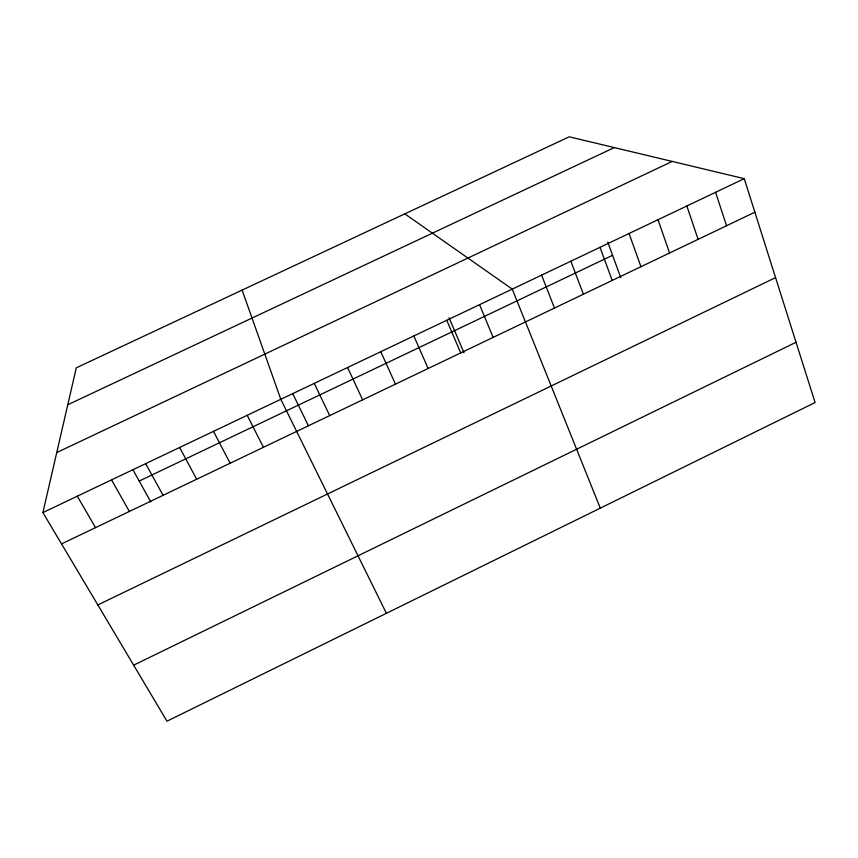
<?xml version="1.0" encoding="UTF-8"?>
<svg xmlns="http://www.w3.org/2000/svg" width="858" height="858" viewBox="0 0 858 858"><rect width="100%" height="100%" fill="white"/><g stroke="black" fill="none" stroke-linecap="round" stroke-linejoin="round"><path stroke-width="1.29" d="M42.9 512.569L76.298 367.814L569.219 136.808L744.251 178.657L815.1 402.531L166.978 721.192L42.9 512.569L744.251 178.657M133.655 665.165L796.031 342.278M97.833 604.933L775.568 277.617M61.529 543.897L754.858 212.194M139.2 481.048L612.569 255.287M56.746 452.552L672.211 161.433M67.782 404.751L614.296 147.587M404.815 213.857L512.247 289.103L600.289 508.151M77.295 496.192L95.517 527.638M111.54 479.879L129.365 511.443M132.84 469.594L150.783 501.909M145.667 463.642L163.084 495.313M179.644 447.458L196.664 479.247M213.492 431.349L230.126 463.245M247.211 415.293L263.449 447.297M386.4 613.309L280.802 399.302L242.128 290.101M292.653 393.511L308.387 425.697M314.253 383.376L329.708 415.594M347.576 367.514L362.644 399.839M380.77 351.705L395.463 384.137M413.824 335.961L428.142 368.5M446.761 320.281L460.703 352.928M449.034 317.642L463.985 352.724M479.568 304.665L493.136 337.409M541.602 275.128L554.472 308.065M570.849 261.207L583.397 294.23M599.999 247.329L612.215 280.437M607.743 242.095L620.774 277.702M629.053 233.494L640.937 266.699M658 219.712L669.572 253.003M686.85 205.984L698.101 239.35M715.593 192.289L726.522 225.751"/></g></svg>
